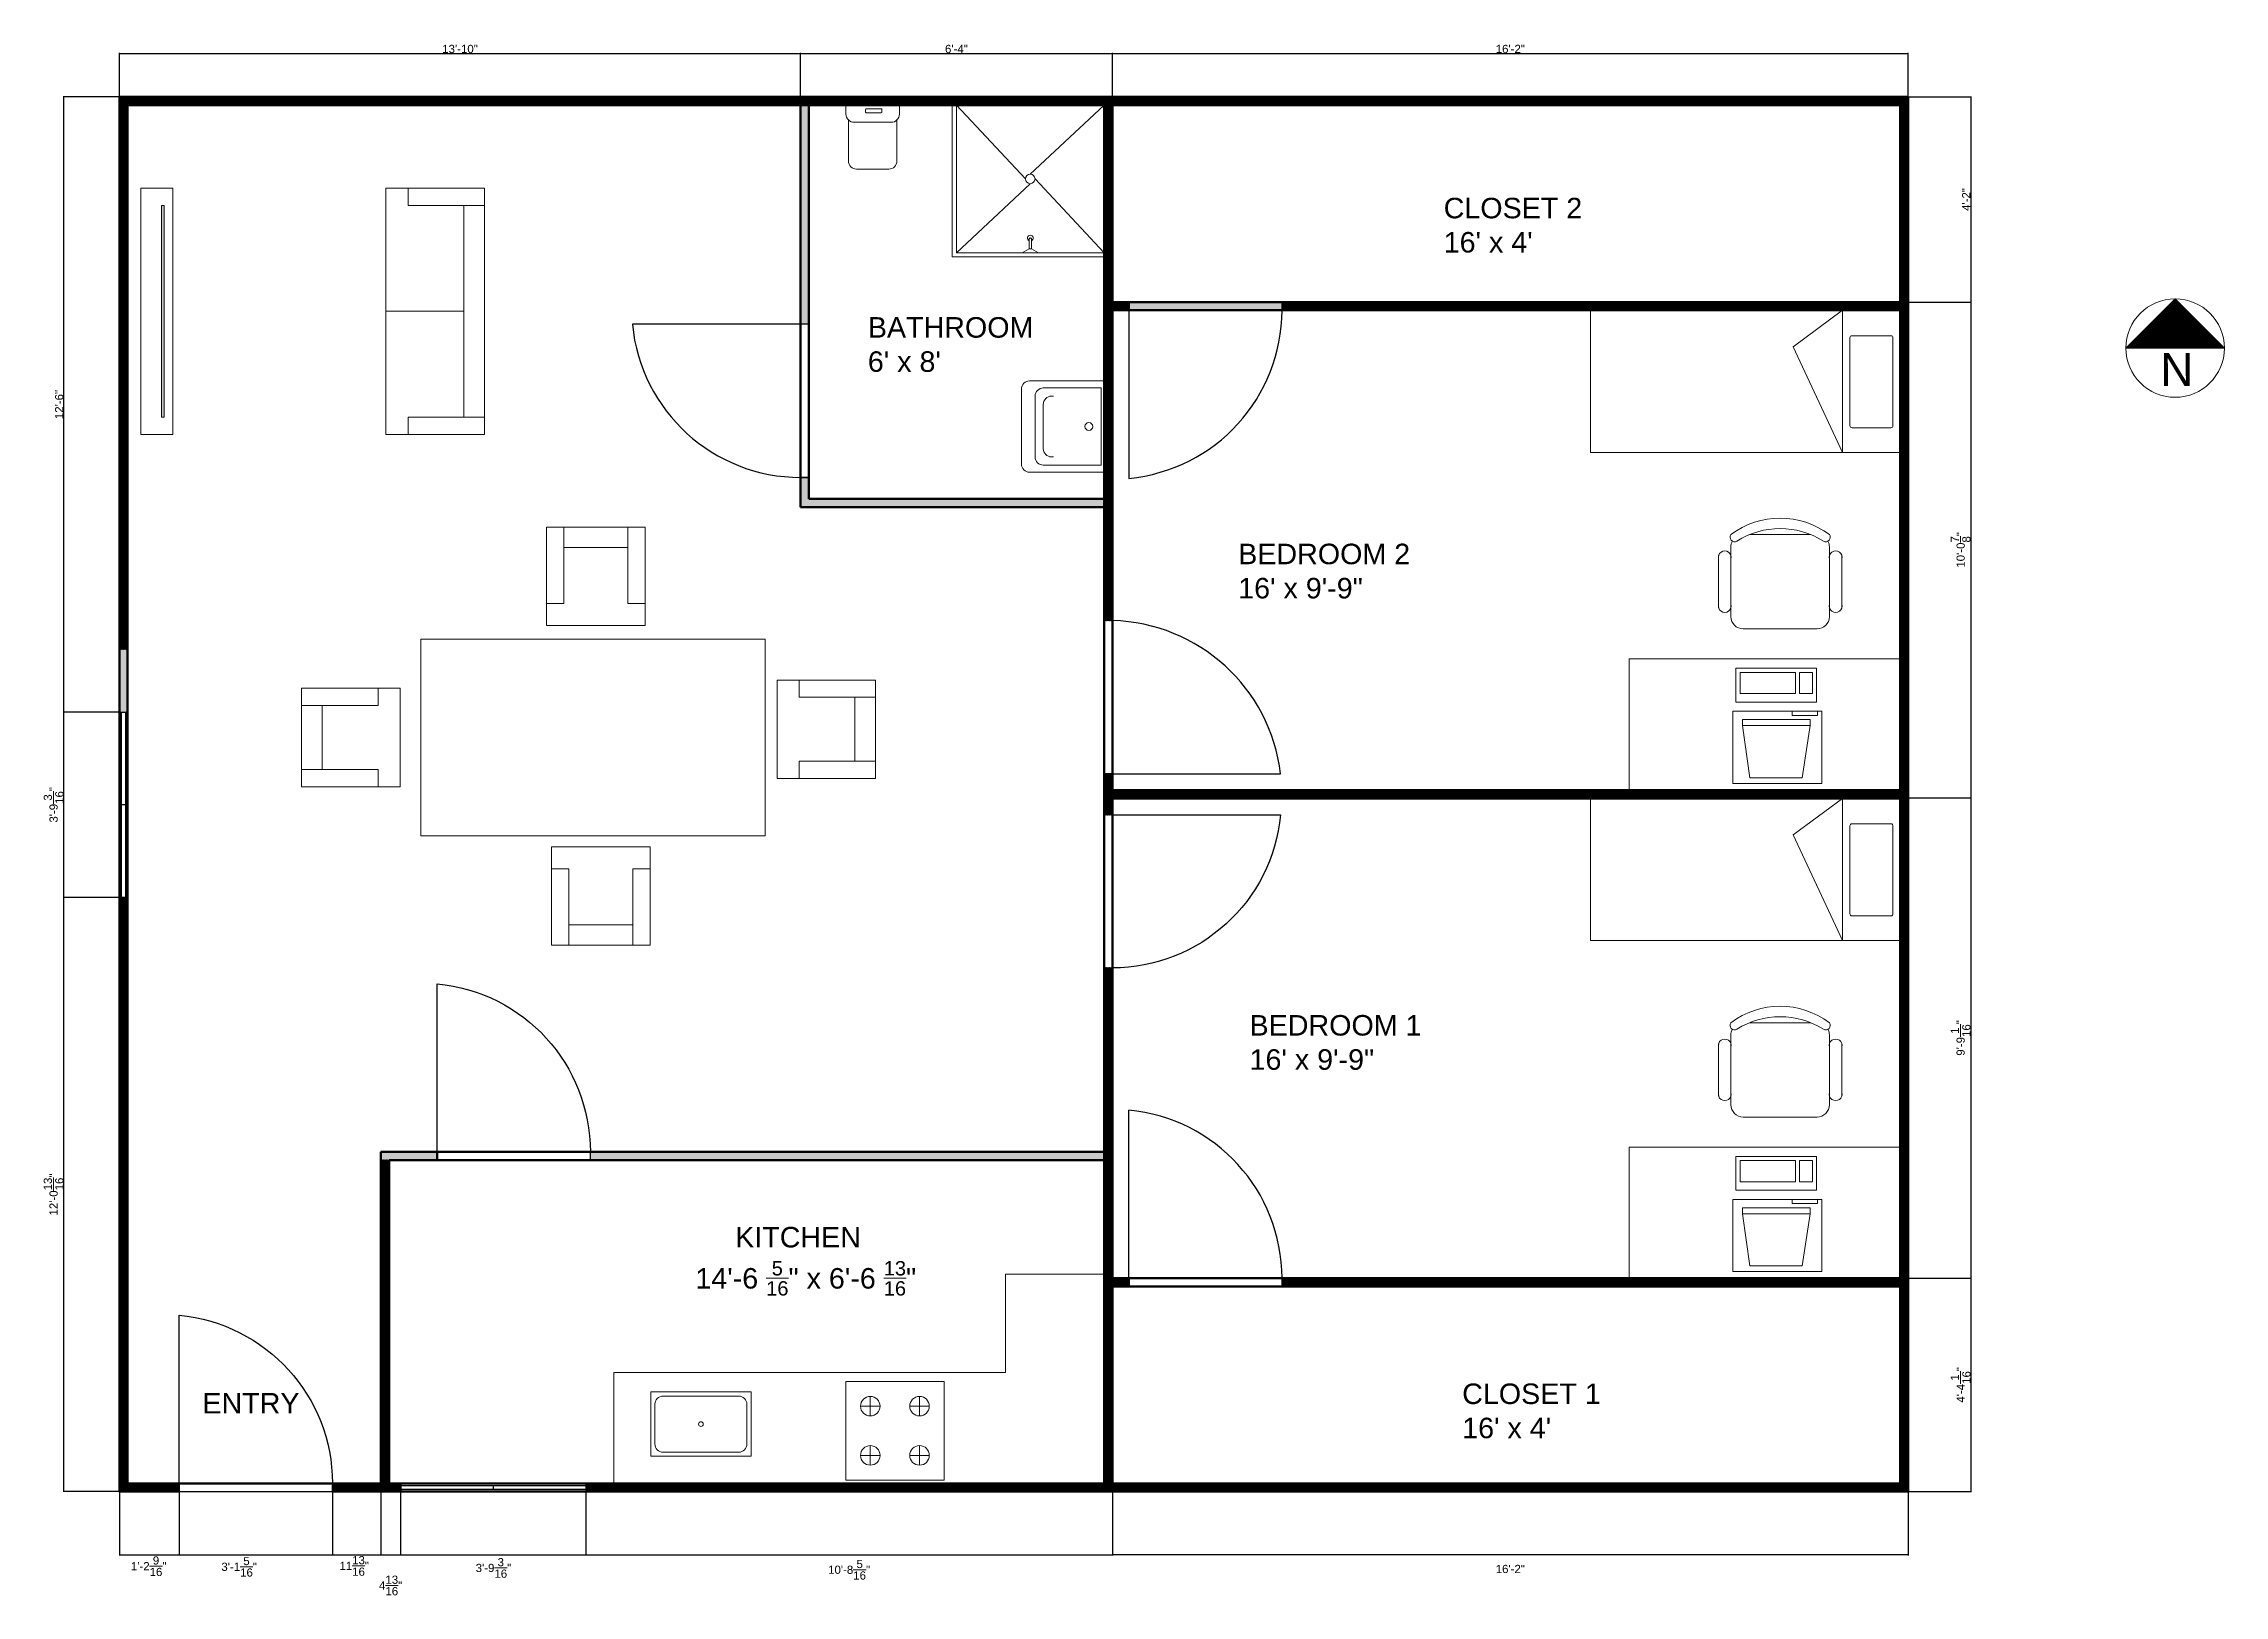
# Model space of a CAD drawing. Header units: inches. Extents: x 42 to 573, y -19 to 359.
import ezdxf

# ---------------------------------------------------------------- set-up
doc = ezdxf.new("R2010")
doc.units = ezdxf.units.IN
doc.header["$MEASUREMENT"] = 0
for name, color, linetype, lineweight in [('dimensions', 2, 'Continuous', 18), ('doors', 3, 'Continuous', 25), ('fixtures', 6, 'Continuous', 18), ('text', 1, 'Continuous', 18), ('walls', 7, 'Continuous', 50), ('windows', 4, 'Continuous', 25)]:
    doc.layers.add(name, color=color, linetype=linetype, lineweight=lineweight)
doc.styles.get("Standard").update_dxf_attribs({"font": 'arial.ttf'})
doc.dimstyles.get("Standard").update_dxf_attribs({"dimtxt": 2, "dimasz": 0.1875, "dimexe": 0.18, "dimexo": 0.0625, "dimgap": 0.09, "dimtad": 1, "dimdec": 4, "dimzin": 0, "dimdsep": 46, "dimlunit": 4, "dimtxsty": 'Standard', "dimblk": 'ARCHTICK', "dimcen": 0.09, "dimadec": 0, "dimazin": 0, "dimtfac": 1, "dimtdec": 4, "dimtofl": 0, "dimtmove": 0, "dimatfit": 3, "dimfxl": 1, "dimtolj": 1, "dimtzin": 0, "dimarcsym": 0})

# ---------------------------------------------------------------- blocks, each defined once
blk = doc.blocks.new('_ArchTick')
at = {"color": 0, "linetype": 'ByBlock', "const_width": 0.15}
blk.add_lwpolyline([(-0.5, -0.5), (0.5, 0.5)], dxfattribs=at)
blk = doc.blocks.new('*D2')
at = {"layer": 'Defpoints', "color": 0, "transparency": 16777216}
for p in [(74.7, 6.27), (112.03, 6.27), (112.03, -9.17)]:
    blk.add_point(p, dxfattribs=at)
at = {"layer": 'dimensions', "color": 0, "lineweight": -2, "transparency": 16777216}
for p, q in [((74.7, 6.21), (74.7, -9.35)), ((112.03, 6.21), (112.03, -9.35)), ((74.7, -9.17), (112.03, -9.17))]:
    blk.add_line(p, q, dxfattribs=at)
at = {"layer": 'dimensions', "color": 0, "lineweight": -2, "transparency": 16777216, "xscale": 0.1875, "yscale": 0.1875, "zscale": 0.1875, "rotation": 180}
blk.add_blockref('_ArchTick', (74.7, -9.17), dxfattribs=at)
at = {"layer": 'dimensions', "color": 0, "lineweight": -2, "transparency": 16777216, "xscale": 0.1875, "yscale": 0.1875, "zscale": 0.1875}
blk.add_blockref('_ArchTick', (112.03, -9.17), dxfattribs=at)
at = {"layer": 'dimensions', "color": 0, "transparency": 16777216, "insert": (89.3, -12.06), "char_height": 2, "attachment_point": 5}
blk.add_mtext('\\A1;3\'-1{\\H1x;\\S5/16;}"', dxfattribs=at)
blk = doc.blocks.new('*D3')
at = {"layer": 'Defpoints', "color": 0, "transparency": 16777216}
for p in [(112.03, 6.27), (123.83, 6.27), (123.83, -9.17)]:
    blk.add_point(p, dxfattribs=at)
at = {"layer": 'dimensions', "color": 0, "lineweight": -2, "transparency": 16777216}
for p, q in [((112.03, 6.21), (112.03, -9.35)), ((123.83, 6.21), (123.83, -9.35)), ((112.03, -9.17), (123.83, -9.17))]:
    blk.add_line(p, q, dxfattribs=at)
at = {"layer": 'dimensions', "color": 0, "lineweight": -2, "transparency": 16777216, "xscale": 0.1875, "yscale": 0.1875, "zscale": 0.1875, "rotation": 180}
blk.add_blockref('_ArchTick', (112.03, -9.17), dxfattribs=at)
at = {"layer": 'dimensions', "color": 0, "lineweight": -2, "transparency": 16777216, "xscale": 0.1875, "yscale": 0.1875, "zscale": 0.1875}
blk.add_blockref('_ArchTick', (123.83, -9.17), dxfattribs=at)
at = {"layer": 'dimensions', "color": 0, "transparency": 16777216, "insert": (117.34, -11.85), "char_height": 2, "attachment_point": 5}
blk.add_mtext('\\A1;11{\\H1x;\\S13/16;}"', dxfattribs=at)
blk = doc.blocks.new('*D4')
at = {"layer": 'Defpoints', "color": 0, "transparency": 16777216}
for p in [(60.13, 6.27), (74.7, 6.27), (74.7, -9.17)]:
    blk.add_point(p, dxfattribs=at)
at = {"layer": 'dimensions', "color": 0, "lineweight": -2, "transparency": 16777216}
for p, q in [((60.13, 6.21), (60.13, -9.35)), ((74.7, 6.21), (74.7, -9.35)), ((60.13, -9.17), (74.7, -9.17))]:
    blk.add_line(p, q, dxfattribs=at)
at = {"layer": 'dimensions', "color": 0, "lineweight": -2, "transparency": 16777216, "xscale": 0.1875, "yscale": 0.1875, "zscale": 0.1875, "rotation": 180}
blk.add_blockref('_ArchTick', (60.13, -9.17), dxfattribs=at)
at = {"layer": 'dimensions', "color": 0, "lineweight": -2, "transparency": 16777216, "xscale": 0.1875, "yscale": 0.1875, "zscale": 0.1875}
blk.add_blockref('_ArchTick', (74.7, -9.17), dxfattribs=at)
at = {"layer": 'dimensions', "color": 0, "transparency": 16777216, "insert": (67.25, -11.92), "char_height": 2, "attachment_point": 5}
blk.add_mtext('\\A1;1\'-2{\\H1x;\\S9/16;}"', dxfattribs=at)
blk = doc.blocks.new('*D5')
at = {"layer": 'Defpoints', "color": 0, "transparency": 16777216}
for p in [(302.13, 6.27), (496.13, 6.27), (302.13, -9.17)]:
    blk.add_point(p, dxfattribs=at)
at = {"layer": 'dimensions', "color": 0, "lineweight": -2, "transparency": 16777216}
for p, q in [((302.13, 6.21), (302.13, -9.35)), ((496.13, 6.21), (496.13, -9.35)), ((496.13, -9.17), (302.13, -9.17))]:
    blk.add_line(p, q, dxfattribs=at)
at = {"layer": 'dimensions', "color": 0, "lineweight": -2, "transparency": 16777216, "xscale": 0.1875, "yscale": 0.1875, "zscale": 0.1875, "rotation": 180}
blk.add_blockref('_ArchTick', (302.13, -9.17), dxfattribs=at)
at = {"layer": 'dimensions', "color": 0, "lineweight": -2, "transparency": 16777216, "xscale": 0.1875, "yscale": 0.1875, "zscale": 0.1875}
blk.add_blockref('_ArchTick', (496.13, -9.17), dxfattribs=at)
at = {"layer": 'dimensions', "color": 0, "transparency": 16777216, "insert": (399.13, -12.61), "char_height": 2, "attachment_point": 5}
blk.add_mtext('\\A1;16\'-2"', dxfattribs=at)
blk = doc.blocks.new('CHAIR7')
for p, q in [((20, 12), (3, 12)), ((5.12, 15.04), (17.88, 15.04)), ((0, 9), (0, -9)), ((23, -7.44), (23, 7.44)), ((3, -12), (20, -12)), ((5.12, -15), (17.88, -15))]:
    blk.add_line(p, q)
for centre, radius, start, end in [((3, 9), 3, 90, 180), ((5.56, 13.54), 1.56, 73.7398, 286.2602), ((17.44, 13.54), 1.56, 253.7398, 106.2602), ((20, 9), 3, 62.4156, 90), ((22.34, 11.12), 1.1, 53.3099, 212.0274), ((7, 0), 20, 323.1301, 36.8699), ((4.82, 0), 19.64, 327.5758, 32.4242), ((3, -9), 3, 180, 270), ((22.34, -11.12), 1.1, 147.9726, 306.6901), ((5.56, -13.5), 1.56, 73.7398, 286.2602), ((17.44, -13.5), 1.56, 253.7398, 106.2602), ((20, -9), 3, 270, 297.5844)]:
    blk.add_arc(centre, radius, start, end)
blk = doc.blocks.new('RECTANG')
for p, q in [((1, 1), (0, 1)), ((0, 1), (0, 0)), ((1, 0), (1, 1)), ((0, 0), (1, 0))]:
    blk.add_line(p, q)
blk = doc.blocks.new('IBMAT', base_point=(61, 306))
for p, q in [((75, 307), (75, 306)), ((81, 307), (75, 307)), ((81, 306), (81, 307))]:
    blk.add_line(p, q)
at = {"xscale": 21, "yscale": 17, "zscale": 21}
blk.add_blockref('RECTANG', (61, 306), dxfattribs=at)
blk = doc.blocks.new('KEYBOARD', base_point=(60, 294))
for p, xscale, yscale, zscale in [((60, 294), 19, 8, 19), ((61, 295), 13, 5, 13), ((75, 295), 3, 5, 3)]:
    blk.add_blockref('RECTANG', p, dxfattribs=dict(xscale=xscale, yscale=yscale, zscale=zscale))
blk = doc.blocks.new('COMPUTER')
for p, q in [((-6.64, 16.23), (-8.5, 3.5)), ((6.08, 16.23), (-6.64, 16.23)), ((8, 3.5), (6.08, 16.23)), ((-8.5, 3.5), (-8.5, 2.04)), ((8, 3.5), (-8.5, 3.5)), ((-8.5, 2.04), (8, 2.04)), ((8, 2.04), (8, 3.5))]:
    blk.add_line(p, q)
at = {"xscale": 1.033846153846154, "yscale": 1.033846153846154, "zscale": 1.033846153846154}
for name, p in [('IBMAT', (-10.86, 0)), ('KEYBOARD', (-10.05, -10.5))]:
    blk.add_blockref(name, p, dxfattribs=at)
blk = doc.blocks.new('*D12')
at = {"layer": 'Defpoints', "color": 0, "transparency": 16777216}
for p in [(123.83, 6.27), (128.61, 6.32), (128.61, -9.17)]:
    blk.add_point(p, dxfattribs=at)
at = {"layer": 'dimensions', "color": 0, "lineweight": -2, "transparency": 16777216}
for p, q in [((123.83, 6.21), (123.83, -9.35)), ((128.61, 6.26), (128.61, -9.35)), ((123.83, -9.17), (128.61, -9.17))]:
    blk.add_line(p, q, dxfattribs=at)
at = {"layer": 'dimensions', "color": 0, "lineweight": -2, "transparency": 16777216, "xscale": 0.1875, "yscale": 0.1875, "zscale": 0.1875, "rotation": 180}
blk.add_blockref('_ArchTick', (123.83, -9.17), dxfattribs=at)
at = {"layer": 'dimensions', "color": 0, "lineweight": -2, "transparency": 16777216, "xscale": 0.1875, "yscale": 0.1875, "zscale": 0.1875}
blk.add_blockref('_ArchTick', (128.61, -9.17), dxfattribs=at)
at = {"layer": 'dimensions', "color": 0, "transparency": 16777216, "insert": (126.22, -16.61), "char_height": 2, "attachment_point": 5}
blk.add_mtext('\\A1;4{\\H1x;\\S13/16;}"', dxfattribs=at)
blk = doc.blocks.new('*D13')
at = {"layer": 'Defpoints', "color": 0, "transparency": 16777216}
for p in [(128.61, 6.32), (173.79, 6.27), (173.79, -9.17)]:
    blk.add_point(p, dxfattribs=at)
at = {"layer": 'dimensions', "color": 0, "lineweight": -2, "transparency": 16777216}
for p, q in [((128.61, 6.26), (128.61, -9.35)), ((173.79, 6.21), (173.79, -9.35)), ((128.61, -9.17), (173.79, -9.17))]:
    blk.add_line(p, q, dxfattribs=at)
at = {"layer": 'dimensions', "color": 0, "lineweight": -2, "transparency": 16777216, "xscale": 0.1875, "yscale": 0.1875, "zscale": 0.1875, "rotation": 180}
blk.add_blockref('_ArchTick', (128.61, -9.17), dxfattribs=at)
at = {"layer": 'dimensions', "color": 0, "lineweight": -2, "transparency": 16777216, "xscale": 0.1875, "yscale": 0.1875, "zscale": 0.1875}
blk.add_blockref('_ArchTick', (173.79, -9.17), dxfattribs=at)
at = {"layer": 'dimensions', "color": 0, "transparency": 16777216, "insert": (151.28, -12.34), "char_height": 2, "attachment_point": 5}
blk.add_mtext('\\A1;3\'-9{\\H1x;\\S3/16;}"', dxfattribs=at)
blk = doc.blocks.new('*D14')
at = {"layer": 'Defpoints', "color": 0, "transparency": 16777216}
for p in [(173.79, 6.27), (302.13, 6.32), (302.13, -9.17)]:
    blk.add_point(p, dxfattribs=at)
at = {"layer": 'dimensions', "color": 0, "lineweight": -2, "transparency": 16777216}
for p, q in [((173.79, 6.21), (173.79, -9.35)), ((302.13, 6.26), (302.13, -9.35)), ((173.79, -9.17), (302.13, -9.17))]:
    blk.add_line(p, q, dxfattribs=at)
at = {"layer": 'dimensions', "color": 0, "lineweight": -2, "transparency": 16777216, "xscale": 0.1875, "yscale": 0.1875, "zscale": 0.1875, "rotation": 180}
blk.add_blockref('_ArchTick', (173.79, -9.17), dxfattribs=at)
at = {"layer": 'dimensions', "color": 0, "lineweight": -2, "transparency": 16777216, "xscale": 0.1875, "yscale": 0.1875, "zscale": 0.1875}
blk.add_blockref('_ArchTick', (302.13, -9.17), dxfattribs=at)
at = {"layer": 'dimensions', "color": 0, "transparency": 16777216, "insert": (237.97, -12.78), "char_height": 2, "attachment_point": 5}
blk.add_mtext('\\A1;10\'-8{\\H1x;\\S5/16;}"', dxfattribs=at)
blk = doc.blocks.new('*D15')
at = {"layer": 'Defpoints', "color": 0, "transparency": 16777216}
for p in [(46.56, 151.11), (60.13, 151.11), (60.13, 6.27)]:
    blk.add_point(p, dxfattribs=at)
at = {"layer": 'dimensions', "color": 0, "lineweight": -2, "transparency": 16777216}
for p, q in [((60.07, 151.11), (46.38, 151.11)), ((46.56, 6.27), (46.56, 151.11)), ((60.07, 6.27), (46.38, 6.27))]:
    blk.add_line(p, q, dxfattribs=at)
at = {"layer": 'dimensions', "color": 0, "lineweight": -2, "transparency": 16777216, "xscale": 0.1875, "yscale": 0.1875, "zscale": 0.1875}
for p, rotation in [((46.56, 151.11), 90), ((46.56, 6.27), 270)]:
    blk.add_blockref('_ArchTick', p, dxfattribs=dict(at, rotation=rotation))
at = {"layer": 'dimensions', "color": 0, "transparency": 16777216, "insert": (44.07, 78.69), "char_height": 2, "attachment_point": 5, "rotation": 90}
blk.add_mtext('\\A1;12\'-0{\\H1x;\\S13/16;}"', dxfattribs=at)
blk = doc.blocks.new('*D16')
at = {"layer": 'Defpoints', "color": 0, "transparency": 16777216}
for p in [(46.56, 196.29), (60.13, 196.29), (60.13, 151.11)]:
    blk.add_point(p, dxfattribs=at)
at = {"layer": 'dimensions', "color": 0, "lineweight": -2, "transparency": 16777216}
for p, q in [((60.07, 196.29), (46.38, 196.29)), ((46.56, 151.11), (46.56, 196.29)), ((60.07, 151.11), (46.38, 151.11))]:
    blk.add_line(p, q, dxfattribs=at)
at = {"layer": 'dimensions', "color": 0, "lineweight": -2, "transparency": 16777216, "xscale": 0.1875, "yscale": 0.1875, "zscale": 0.1875}
for p, rotation in [((46.56, 196.29), 90), ((46.56, 151.11), 270)]:
    blk.add_blockref('_ArchTick', p, dxfattribs=dict(at, rotation=rotation))
at = {"layer": 'dimensions', "color": 0, "transparency": 16777216, "insert": (44.07, 173.7), "char_height": 2, "attachment_point": 5, "rotation": 90}
blk.add_mtext('\\A1;3\'-9{\\H1x;\\S3/16;}"', dxfattribs=at)
blk = doc.blocks.new('*D17')
at = {"layer": 'Defpoints', "color": 0, "transparency": 16777216}
for p in [(46.56, 346.27), (60.13, 346.27), (60.13, 196.29)]:
    blk.add_point(p, dxfattribs=at)
at = {"layer": 'dimensions', "color": 0, "lineweight": -2, "transparency": 16777216}
for p, q in [((60.07, 346.27), (46.38, 346.27)), ((46.56, 196.29), (46.56, 346.27)), ((60.07, 196.29), (46.38, 196.29))]:
    blk.add_line(p, q, dxfattribs=at)
at = {"layer": 'dimensions', "color": 0, "lineweight": -2, "transparency": 16777216, "xscale": 0.1875, "yscale": 0.1875, "zscale": 0.1875}
for p, rotation in [((46.56, 346.27), 90), ((46.56, 196.29), 270)]:
    blk.add_blockref('_ArchTick', p, dxfattribs=dict(at, rotation=rotation))
at = {"layer": 'dimensions', "color": 0, "transparency": 16777216, "insert": (45.45, 271.28), "char_height": 2, "attachment_point": 5, "rotation": 90}
blk.add_mtext('\\A1;12\'-6"', dxfattribs=at)
blk = doc.blocks.new('*D18')
at = {"layer": 'Defpoints', "color": 0, "transparency": 16777216}
for p in [(226.13, 356.85), (60.13, 346.27), (226.13, 346.27)]:
    blk.add_point(p, dxfattribs=at)
at = {"layer": 'dimensions', "color": 0, "lineweight": -2, "transparency": 16777216}
for p, q in [((60.13, 346.33), (60.13, 357.03)), ((60.13, 356.85), (226.13, 356.85)), ((226.13, 346.33), (226.13, 357.03))]:
    blk.add_line(p, q, dxfattribs=at)
at = {"layer": 'dimensions', "color": 0, "lineweight": -2, "transparency": 16777216, "xscale": 0.1875, "yscale": 0.1875, "zscale": 0.1875, "rotation": 180}
blk.add_blockref('_ArchTick', (60.13, 356.85), dxfattribs=at)
at = {"layer": 'dimensions', "color": 0, "lineweight": -2, "transparency": 16777216, "xscale": 0.1875, "yscale": 0.1875, "zscale": 0.1875}
blk.add_blockref('_ArchTick', (226.13, 356.85), dxfattribs=at)
at = {"layer": 'dimensions', "color": 0, "transparency": 16777216, "insert": (143.13, 357.96), "char_height": 2, "attachment_point": 5}
blk.add_mtext('\\A1;13\'-10"', dxfattribs=at)
blk = doc.blocks.new('*D19')
at = {"layer": 'Defpoints', "color": 0, "transparency": 16777216}
for p in [(302.13, 356.85), (226.13, 346.27), (302.13, 346.52)]:
    blk.add_point(p, dxfattribs=at)
at = {"layer": 'dimensions', "color": 0, "lineweight": -2, "transparency": 16777216}
for p, q in [((226.13, 346.33), (226.13, 357.03)), ((226.13, 356.85), (302.13, 356.85)), ((302.13, 346.58), (302.13, 357.03))]:
    blk.add_line(p, q, dxfattribs=at)
at = {"layer": 'dimensions', "color": 0, "lineweight": -2, "transparency": 16777216, "xscale": 0.1875, "yscale": 0.1875, "zscale": 0.1875, "rotation": 180}
blk.add_blockref('_ArchTick', (226.13, 356.85), dxfattribs=at)
at = {"layer": 'dimensions', "color": 0, "lineweight": -2, "transparency": 16777216, "xscale": 0.1875, "yscale": 0.1875, "zscale": 0.1875}
blk.add_blockref('_ArchTick', (302.13, 356.85), dxfattribs=at)
at = {"layer": 'dimensions', "color": 0, "transparency": 16777216, "insert": (264.13, 357.96), "char_height": 2, "attachment_point": 5}
blk.add_mtext('\\A1;6\'-4"', dxfattribs=at)
blk = doc.blocks.new('*D20')
at = {"layer": 'Defpoints', "color": 0, "transparency": 16777216}
for p in [(496.13, 356.85), (302.13, 346.52), (496.13, 346.6)]:
    blk.add_point(p, dxfattribs=at)
at = {"layer": 'dimensions', "color": 0, "lineweight": -2, "transparency": 16777216}
for p, q in [((302.13, 346.58), (302.13, 357.03)), ((302.13, 356.85), (496.13, 356.85)), ((496.13, 346.66), (496.13, 357.03))]:
    blk.add_line(p, q, dxfattribs=at)
at = {"layer": 'dimensions', "color": 0, "lineweight": -2, "transparency": 16777216, "xscale": 0.1875, "yscale": 0.1875, "zscale": 0.1875, "rotation": 180}
blk.add_blockref('_ArchTick', (302.13, 356.85), dxfattribs=at)
at = {"layer": 'dimensions', "color": 0, "lineweight": -2, "transparency": 16777216, "xscale": 0.1875, "yscale": 0.1875, "zscale": 0.1875}
blk.add_blockref('_ArchTick', (496.13, 356.85), dxfattribs=at)
at = {"layer": 'dimensions', "color": 0, "transparency": 16777216, "insert": (399.13, 357.96), "char_height": 2, "attachment_point": 5}
blk.add_mtext('\\A1;16\'-2"', dxfattribs=at)
blk = doc.blocks.new('*D21')
at = {"layer": 'Defpoints', "color": 0, "transparency": 16777216}
for p in [(496.13, 346.27), (496.13, 296.27), (511.34, 296.27)]:
    blk.add_point(p, dxfattribs=at)
at = {"layer": 'dimensions', "color": 0, "lineweight": -2, "transparency": 16777216}
for p, q in [((496.19, 346.27), (511.52, 346.27)), ((511.34, 346.27), (511.34, 296.27)), ((496.19, 296.27), (511.52, 296.27))]:
    blk.add_line(p, q, dxfattribs=at)
at = {"layer": 'dimensions', "color": 0, "lineweight": -2, "transparency": 16777216, "xscale": 0.1875, "yscale": 0.1875, "zscale": 0.1875}
for p, rotation in [((511.34, 346.27), 90), ((511.34, 296.27), 270)]:
    blk.add_blockref('_ArchTick', p, dxfattribs=dict(at, rotation=rotation))
at = {"layer": 'dimensions', "color": 0, "transparency": 16777216, "insert": (510.25, 321.27), "char_height": 2, "attachment_point": 5, "rotation": 90}
blk.add_mtext('\\A1;4\'-2"', dxfattribs=at)
blk = doc.blocks.new('*D22')
at = {"layer": 'Defpoints', "color": 0, "transparency": 16777216}
for p in [(496.13, 296.27), (496.13, 175.4), (511.34, 175.4)]:
    blk.add_point(p, dxfattribs=at)
at = {"layer": 'dimensions', "color": 0, "lineweight": -2, "transparency": 16777216}
for p, q in [((496.19, 296.27), (511.52, 296.27)), ((511.34, 296.27), (511.34, 175.4)), ((496.19, 175.4), (511.52, 175.4))]:
    blk.add_line(p, q, dxfattribs=at)
at = {"layer": 'dimensions', "color": 0, "lineweight": -2, "transparency": 16777216, "xscale": 0.1875, "yscale": 0.1875, "zscale": 0.1875}
for p, rotation in [((511.34, 296.27), 90), ((511.34, 175.4), 270)]:
    blk.add_blockref('_ArchTick', p, dxfattribs=dict(at, rotation=rotation))
at = {"layer": 'dimensions', "color": 0, "transparency": 16777216, "insert": (508.89, 235.84), "char_height": 2, "attachment_point": 5, "rotation": 90}
blk.add_mtext('\\A1;10\'-0{\\H1x;\\S7/8;}"', dxfattribs=at)
blk = doc.blocks.new('*D23')
at = {"layer": 'Defpoints', "color": 0, "transparency": 16777216}
for p in [(496.13, 175.4), (496.13, 58.32), (511.34, 58.32)]:
    blk.add_point(p, dxfattribs=at)
at = {"layer": 'dimensions', "color": 0, "lineweight": -2, "transparency": 16777216}
for p, q in [((496.19, 175.4), (511.52, 175.4)), ((511.34, 175.4), (511.34, 58.32)), ((496.19, 58.32), (511.52, 58.32))]:
    blk.add_line(p, q, dxfattribs=at)
at = {"layer": 'dimensions', "color": 0, "lineweight": -2, "transparency": 16777216, "xscale": 0.1875, "yscale": 0.1875, "zscale": 0.1875}
for p, rotation in [((511.34, 175.4), 90), ((511.34, 58.32), 270)]:
    blk.add_blockref('_ArchTick', p, dxfattribs=dict(at, rotation=rotation))
at = {"layer": 'dimensions', "color": 0, "transparency": 16777216, "insert": (508.88, 116.86), "char_height": 2, "attachment_point": 5, "rotation": 90}
blk.add_mtext('\\A1;9\'-9{\\H1x;\\S1/16;}"', dxfattribs=at)
blk = doc.blocks.new('*D24')
at = {"layer": 'Defpoints', "color": 0, "transparency": 16777216}
for p in [(496.13, 58.32), (496.13, 6.27), (511.34, 6.27)]:
    blk.add_point(p, dxfattribs=at)
at = {"layer": 'dimensions', "color": 0, "lineweight": -2, "transparency": 16777216}
for p, q in [((496.19, 58.32), (511.52, 58.32)), ((511.34, 58.32), (511.34, 6.27)), ((496.19, 6.27), (511.52, 6.27))]:
    blk.add_line(p, q, dxfattribs=at)
at = {"layer": 'dimensions', "color": 0, "lineweight": -2, "transparency": 16777216, "xscale": 0.1875, "yscale": 0.1875, "zscale": 0.1875}
for p, rotation in [((511.34, 58.32), 90), ((511.34, 6.27), 270)]:
    blk.add_blockref('_ArchTick', p, dxfattribs=dict(at, rotation=rotation))
at = {"layer": 'dimensions', "color": 0, "transparency": 16777216, "insert": (508.89, 32.29), "char_height": 2, "attachment_point": 5, "rotation": 90}
blk.add_mtext('\\A1;4\'-4{\\H1x;\\S1/16;}"', dxfattribs=at)

msp = doc.modelspace()

# ---------------------------------------------------------------- hatches: boundary and pattern name
at = {"layer": 'fixtures'}
h = msp.add_hatch(color=256, dxfattribs=at)
h.dxf.hatch_style = 1
h.paths.add_polyline_path([(71.06024, 319.8204), (70.41721, 319.8204), (70.41721, 268.20348), (71.06024, 268.20348)])
h = msp.add_hatch(dxfattribs=at)
h.set_pattern_fill('ANSI31', color=256)
h.paths.add_polyline_path([(561.1727, 297.04428), (549.1727, 285.04428), (573.1727, 285.04428)])
at = {"layer": 'walls'}
h = msp.add_hatch(dxfattribs=at)
h.set_pattern_fill('ANSI31', color=256)
h.paths.add_polyline_path([(62.12813, 166.49319), (60.12813, 166.49319), (60.12813, 6.27099), (74.69541, 6.27099), (74.69541, 8.27099), (62.12813, 8.27099)], flags=0)
h.paths.add_polyline_path([(128.60876, 8.27099), (125.82734, 8.27099), (112.03262, 8.27099), (112.03262, 6.27099), (128.60876, 6.27099)], flags=17)
h.paths.add_polyline_path([(496.12813, 346.27099), (60.12813, 346.27099), (60.12813, 211.6772), (62.12813, 211.6772), (62.12813, 344.27099), (494.12813, 344.27099), (494.12813, 176.27099), (494.12813, 8.27099), (302.12813, 8.27099), (175.29652, 8.27099), (175.29652, 6.27099), (496.12813, 6.27099)])
h = msp.add_hatch(color=256, dxfattribs=at)
h.dxf.hatch_style = 1
h.paths.add_polyline_path([(112.03262, 8.27099), (112.03262, 6.27099), (128.60876, 6.27099), (128.60876, 8.27099)], flags=17)
h.paths.add_polyline_path([(62.12813, 151.10661), (60.12813, 151.10661), (60.12813, 6.27099), (74.69541, 6.27099), (74.69541, 8.27099), (62.12813, 8.27099)])
h.paths.add_polyline_path([(60.12813, 196.29062), (62.12813, 196.29062), (62.12813, 344.27099), (494.12813, 344.27099), (494.12813, 8.27099), (175.29652, 8.27099), (175.29652, 6.27099), (496.12813, 6.27099), (496.12813, 346.27099), (60.12813, 346.27099)])
h = msp.add_hatch(color=256, dxfattribs=at)
h.dxf.hatch_style = 1
h.paths.add_polyline_path([(228.12813, 344.27099), (226.12813, 344.27099), (226.12813, 290.8428), (228.12813, 290.8428)])
h.paths.add_polyline_path([(228.12813, 253.50558), (226.12813, 253.50558), (226.12813, 246.27099), (300.12813, 246.27099), (300.12813, 248.27099), (228.12813, 248.27099)])
h = msp.add_hatch(dxfattribs=at)
h.set_pattern_fill('ANSI31', color=256)
h.paths.add_polyline_path([(494.12813, 176.27099), (494.12813, 177.27099), (302.12813, 177.27099), (302.12813, 175.27099), (494.12813, 175.27099)])
h.paths.add_polyline_path([(302.12813, 133.93378), (300.12813, 133.93378), (300.12813, 8.27099), (302.12813, 8.27099)])
h.paths.add_polyline_path([(300.12813, 218.60821), (302.12813, 218.60821), (302.12813, 344.27099), (300.12813, 344.27099)])
h.paths.add_polyline_path([(302.12813, 181.27099), (300.12813, 181.27099), (300.12813, 171.27099), (302.12813, 171.27099)])
h = msp.add_hatch(color=256, dxfattribs=at)
h.dxf.hatch_style = 1
h.paths.add_polyline_path([(494.12813, 58.27099), (343.4849, 58.27099), (343.4849, 56.27099), (494.12813, 56.27099)])
h.paths.add_polyline_path([(306.14769, 58.27099), (302.12813, 58.27099), (302.12813, 56.27099), (306.14769, 56.27099)])
h.paths.add_polyline_path([(343.39105, 177.27099), (302.12813, 177.27099), (302.12813, 175.27099), (343.3886, 175.27099, 0.01182261)])
h.paths.add_polyline_path([(494.12813, 176.27099), (494.12813, 177.27099), (343.39105, 177.27099, -0.01182261), (343.3886, 175.27099), (494.12813, 175.27099)])
h.paths.add_polyline_path([(494.12813, 296.27099), (343.4849, 296.27099), (343.4849, 294.27099), (494.12813, 294.27099)])
h.paths.add_polyline_path([(306.12813, 296.27099), (302.12813, 296.27099), (302.12813, 294.27099), (306.12813, 294.27099)])
h.paths.add_polyline_path([(300.12813, 218.60821), (302.12813, 218.60821), (302.12813, 344.27099), (300.12813, 344.27099)])
h.paths.add_polyline_path([(300.12813, 171.27099), (302.12813, 171.27099), (302.12813, 181.27099), (300.12813, 181.27099)])
h.paths.add_polyline_path([(302.12813, 133.93378), (300.12813, 133.93378), (300.12813, 8.27099), (302.12813, 8.27099)])
h = msp.add_hatch(color=256, dxfattribs=at)
h.dxf.hatch_style = 1
h.paths.add_polyline_path([(306.14769, 296.27099), (306.14769, 294.27099), (343.4849, 294.27099), (343.4849, 296.27099)])
h.paths.add_polyline_path([(380.87642, 305.5071), (417.56128, 305.5071), (417.56128, 324.16445), (380.87642, 324.16445)], flags=9)
h.paths.add_polyline_path([(330.79576, 221.18095), (375.46152, 221.18095), (375.46152, 239.8383), (330.79576, 239.8383)], flags=9)
h.paths.add_polyline_path([(385.38628, 16.44125), (422.07114, 16.44125), (422.07114, 35.09859), (385.38628, 35.09859)], flags=9)
h.paths.add_polyline_path([(333.56169, 106.27171), (378.22744, 106.27171), (378.22744, 124.92906), (333.56169, 124.92906)], flags=9)
h.paths.add_polyline_path([(78.53909, 22.58037), (104.71236, 22.58037), (104.71236, 32.88392), (78.53909, 32.88392)], flags=9)
h = msp.add_hatch(dxfattribs=at)
h.set_pattern_fill('ANSI31', color=256)
h.paths.add_polyline_path([(306.12813, 296.27099), (302.12813, 296.27099), (302.12813, 294.27099), (306.12813, 294.27099)])
h = msp.add_hatch(dxfattribs=at)
h.set_pattern_fill('ANSI31', color=256)
h.paths.add_polyline_path([(494.12813, 294.27099), (494.12813, 296.27099), (343.4849, 296.27099), (343.4849, 294.27099)])
h = msp.add_hatch(dxfattribs=at)
h.set_pattern_fill('ANSI31', color=256)
h.paths.add_polyline_path([(62.12813, 151.10661), (60.12813, 151.10661), (60.12813, 6.27099), (74.69541, 6.27099), (74.69541, 8.27099), (62.12813, 8.27099)])
h = msp.add_hatch(color=256, dxfattribs=at)
h.dxf.hatch_style = 1
h.paths.add_polyline_path([(125.82734, 87.0822), (137.56161, 87.0822), (137.56161, 89.0822), (123.82734, 89.0822), (123.82734, 8.27099), (125.82734, 8.27099)])
h = msp.add_hatch(dxfattribs=at)
h.set_pattern_fill('ANSI31', color=256)
h.set_pattern_definition([(45, (-12, 0), (-0.08838835, 0.08838835), [])])
h.paths.add_polyline_path([(125.82734, 87.0822), (123.82734, 87.0822), (123.82734, 8.27099), (125.82734, 8.27099)])
h = msp.add_hatch(dxfattribs=at)
h.set_pattern_fill('ANSI31', color=256)
h.paths.add_polyline_path([(137.82734, 87.0822), (135.82734, 87.0822), (135.82734, 8.27099), (137.82734, 8.27099)], flags=0)
h = msp.add_hatch(color=256, dxfattribs=at)
h.dxf.hatch_style = 1
h.paths.add_polyline_path([(300.12813, 89.0822), (174.89883, 89.0822), (174.89883, 87.0822), (300.12813, 87.0822)])
h = msp.add_hatch(dxfattribs=at)
h.set_pattern_fill('ANSI31', color=256)
h.paths.add_polyline_path([(306.14769, 56.27099), (306.14769, 58.27099), (302.12813, 58.27099), (302.12813, 56.27099)])
h.paths.add_polyline_path([(343.4849, 56.27099), (494.12813, 56.27099), (494.12813, 58.27099), (343.4849, 58.27099)])
h = msp.add_hatch(color=256, dxfattribs=at)
h.dxf.hatch_style = 1
h.paths.add_polyline_path([(175.29652, 6.27099), (175.29652, 8.27099), (173.79277, 8.27099), (173.79277, 6.27099)])

# ---------------------------------------------------------------- linework, layer by layer
at = {"layer": 'doors'}
for p, q in [((228.12813, 253.50558), (226.12813, 253.50558)), ((302.12813, 181.27099), (300.12813, 181.27099)), ((302.12813, 181.27099), (343.11126, 181.27099)), ((300.12813, 175.27099), (300.12813, 175.27099)), ((302.12813, 171.27099), (300.12813, 171.27099)), ((302.12813, 171.27099), (300.12813, 171.27099)), ((300.12813, 171.27099), (300.12813, 133.93378)), ((302.12813, 133.93378), (302.12813, 171.27099)), ((300.12813, 133.93378), (302.12813, 133.93378)), ((306.14769, 58.27099), (306.14769, 99.25412)), ((74.69541, 6.27099), (112.03262, 6.27099))]:
    msp.add_line(p, q, dxfattribs=at)
for points in [[(343.4849, 296.27099), (306.14769, 296.27099), (306.14769, 294.27099), (343.4849, 294.27099)], [(228.12813, 253.50558), (228.12813, 290.8428), (226.12813, 290.8428), (226.12813, 253.50558)], [(302.12813, 181.27099), (302.12813, 218.60821), (300.12813, 218.60821), (300.12813, 181.27099)], [(174.89883, 89.0822), (137.56161, 89.0822), (137.56161, 87.0822), (174.89883, 87.0822)], [(343.4849, 58.27099), (306.14769, 58.27099), (306.14769, 56.27099), (343.4849, 56.27099)]]:
    msp.add_lwpolyline(points, close=True, dxfattribs=at)
for points in [[(306.14769, 294.27099), (306.14769, 253.28787, 0.386230988), (343.4849, 294.27099)], [(226.12813, 290.8428), (185.14501, 290.8428, 0.386230988), (226.12813, 253.50558)], [(302.12813, 171.27099), (343.11126, 171.27099, -0.387219344), (302.12813, 133.93378)], [(137.56161, 89.0822), (137.56161, 130.06532, -0.387219344), (174.89883, 89.0822)], [(74.69541, 8.27099), (74.69541, 49.25412, -0.387219344), (112.03262, 8.27099)]]:
    msp.add_lwpolyline(points, format="xyb", dxfattribs=at)
msp.add_lwpolyline([(112.03262, 6.27099), (112.03262, 8.27099), (74.69541, 8.27099), (74.69541, 6.27099)], dxfattribs=at)
for centre, radius, start, end in [((301.10389, 176.32282), 42.29779, 6.7180832, 88.6124484), ((302.32377, 58.27099), 41.16113, 0, 84.6694685)]:
    msp.add_arc(centre, radius, start, end, dxfattribs=at)
at = {"layer": 'fixtures'}
for p, q in [((237.21206, 344.27099), (237.21206, 342.08302)), ((237.79785, 340.6688), (237.79785, 330.6688)), ((241.97409, 342.58065), (241.97409, 343.23347)), ((242.12409, 343.38347), (243.71719, 343.38347)), ((245.82409, 342.43065), (242.12409, 342.43065)), ((243.71719, 343.38347), (245.82409, 343.38347)), ((245.97409, 343.23347), (245.97409, 342.58065)), ((249.63652, 340.6688), (249.63652, 330.6688)), ((250.22231, 342.08302), (250.22231, 344.27099)), ((264.12813, 344.27099), (280.97619, 326.27099)), ((300.12813, 344.27099), (264.12813, 344.27099)), ((300.12813, 344.27099), (282.12813, 327.42293)), ((300.12813, 308.27099), (300.12813, 344.27099)), ((239.21206, 340.08302), (248.22231, 340.08302)), ((247.63652, 328.6688), (239.79785, 328.6688)), ((264.12813, 308.27099), (282.12813, 325.11905)), ((300.12813, 308.27099), (283.28007, 326.27099)), ((280.12813, 308.27099), (281.86018, 309.27099)), ((281.86018, 309.27099), (281.86018, 311.53986)), ((281.86018, 309.27099), (282.39608, 309.27099)), ((282.39608, 309.27099), (282.39608, 311.53986)), ((284.12813, 308.27099), (282.39608, 309.27099)), ((284.12813, 308.27099), (280.12813, 308.27099)), ((282.12813, 308.27099), (284.12813, 308.27099)), ((125.08671, 294.01194), (144.08671, 294.01194)), ((468.04972, 285.34552), (480.05951, 294.27099)), ((549.1727, 285.04428), (561.1727, 297.04428)), ((561.1727, 297.04428), (573.1727, 285.04428)), ((480.05951, 259.59896), (468.04972, 285.34552)), ((573.1727, 285.04428), (549.1727, 285.04428)), ((283.30915, 273.32385), (283.30915, 258.51579)), ((299.41482, 275.32385), (285.30915, 275.32385)), ((285.30915, 260.51579), (285.30915, 271.32385)), ((287.30915, 273.32385), (287.75637, 273.32385)), ((299.41482, 256.51579), (299.41482, 275.32385)), ((285.30915, 256.51579), (299.41482, 256.51579)), ((287.30915, 258.51579), (287.75637, 258.51579)), ((184.03795, 236.41638), (168.42102, 236.41638)), ((428.12813, 209.27099), (494.12813, 209.27099)), ((428.12813, 177.27099), (428.12813, 209.27099)), ((494.12813, 209.27099), (494.12813, 177.27099)), ((109.53659, 197.91859), (109.53659, 182.30166)), ((239.40248, 184.30557), (239.40248, 199.9225)), ((494.12813, 177.27099), (428.12813, 177.27099)), ((468.04972, 166.34552), (480.05951, 175.27099)), ((480.05951, 140.59896), (468.04972, 166.34552)), ((169.65414, 144.46613), (185.27107, 144.46613)), ((428.12813, 90.27099), (494.12813, 90.27099)), ((428.12813, 58.27099), (428.12813, 90.27099)), ((494.12813, 90.27099), (494.12813, 58.27099)), ((300.12813, 59.27099), (276.12813, 59.27099)), ((276.12813, 59.27099), (276.12813, 35.27099)), ((300.12813, 8.27099), (300.12813, 59.27099)), ((494.12813, 58.27099), (428.12813, 58.27099)), ((276.12813, 35.27099), (180.62813, 35.27099)), ((180.62813, 35.27099), (180.62813, 8.27099)), ((237.14013, 33.08527), (249.14013, 33.08527)), ((190.63482, 17.87929), (190.63482, 27.55931)), ((192.63482, 29.55931), (211.05871, 29.55931)), ((213.05871, 27.55931), (213.05871, 17.87929)), ((243.14013, 27.08527), (240.75823, 27.08527)), ((240.75823, 27.08527), (245.52203, 27.08527)), ((243.14013, 29.46717), (243.14013, 24.70336)), ((243.14013, 24.70336), (243.14013, 27.08527)), ((252.75823, 27.08527), (257.52203, 27.08527)), ((255.14013, 29.46717), (255.14013, 24.70336)), ((237.14013, 9.08527), (237.14013, 21.08527)), ((243.14013, 17.46717), (243.14013, 12.70336)), ((255.14013, 17.46717), (255.14013, 12.70336)), ((211.05871, 15.87929), (192.63482, 15.87929)), ((240.75823, 15.08527), (245.52203, 15.08527)), ((252.75823, 15.08527), (257.52203, 15.08527)), ((300.12813, 8.27099), (180.62813, 8.27099)), ((249.14013, 9.08527), (237.14013, 9.08527))]:
    msp.add_line(p, q, dxfattribs=at)
for points in [[(237.21206, 344.27099), (250.22231, 344.27099), (250.22231, 344.27099), (237.21206, 344.27099)], [(65.36558, 324.01194), (73.11521, 324.01194), (73.11521, 264.01194), (65.36558, 264.01194)], [(71.06024, 319.8204), (70.41721, 319.8204), (70.41721, 268.20348), (71.06024, 268.20348)], [(149.08671, 324.01194), (125.08671, 324.01194), (125.08671, 264.01194), (149.08671, 264.01194)], [(149.08671, 268.20348), (144.08671, 268.20348), (144.08671, 319.8204), (149.08671, 319.8204)], [(480.05951, 294.27099), (480.05951, 259.59896), (418.63798, 259.59896), (418.63798, 294.27099)], [(480.05951, 294.27099), (480.05951, 259.59896), (494.12813, 259.59896), (494.12813, 294.27099)], [(188.22949, 241.41707), (188.22949, 217.41707), (164.22949, 217.41707), (164.22949, 241.41707)], [(217.54818, 214.11013), (217.54818, 166.11013), (133.54818, 166.11013), (133.54818, 214.11013)], [(104.53589, 202.11013), (128.53589, 202.11013), (128.53589, 178.11013), (104.53589, 178.11013)], [(244.40318, 180.11404), (220.40318, 180.11404), (220.40318, 204.11404), (244.40318, 204.11404)], [(480.05951, 175.27099), (480.05951, 140.59896), (418.63798, 140.59896), (418.63798, 175.27099)], [(480.05951, 175.27099), (480.05951, 140.59896), (494.12813, 140.59896), (494.12813, 175.27099)], [(165.4626, 139.46543), (165.4626, 163.46543), (189.4626, 163.46543), (189.4626, 139.46543)], [(237.14013, 33.08527), (261.14013, 33.08527), (261.14013, 9.08527), (237.14013, 9.08527)], [(189.63482, 30.55931), (214.05871, 30.55931), (214.05871, 14.87929), (189.63482, 14.87929)]]:
    msp.add_lwpolyline(points, close=True, dxfattribs=at)
for points in [[(263.12813, 344.27099), (263.12813, 307.27099), (300.12813, 307.27099)], [(264.12813, 344.27099), (264.12813, 308.27099), (300.12813, 308.27099)], [(130.47435, 324.01194), (130.47435, 319.8204), (149.08671, 319.8204)], [(130.47435, 264.01194), (130.47435, 268.20348), (149.08671, 268.20348)], [(164.22949, 222.80471), (168.42102, 222.80471), (168.42102, 241.41707)], [(188.22949, 222.80471), (184.03795, 222.80471), (184.03795, 241.41707)], [(123.14826, 202.11013), (123.14826, 197.91859), (104.53589, 197.91859)], [(225.79081, 204.11404), (225.79081, 199.9225), (244.40318, 199.9225)], [(123.14826, 178.11013), (123.14826, 182.30166), (104.53589, 182.30166)], [(225.79081, 180.11404), (225.79081, 184.30557), (244.40318, 184.30557)], [(165.4626, 158.0778), (169.65414, 158.0778), (169.65414, 139.46543)], [(189.4626, 158.0778), (185.27107, 158.0778), (185.27107, 139.46543)]]:
    msp.add_lwpolyline(points, dxfattribs=at)
for points in [[(481.92076, 287.56675), (481.92076, 266.13368, 0.414213562), (482.42076, 265.63368), (491.89918, 265.63368, 0.414213562), (492.39918, 266.13368), (492.39918, 287.56675, 0.414213562), (491.89918, 288.06675), (482.42076, 288.06675, 0.414213562)], [(279.96612, 275.05836), (279.96612, 256.78128, 0.414213562), (281.96612, 254.78128), (300.12813, 254.78128), (300.12813, 277.05836), (281.96612, 277.05836, 0.414213562)], [(481.92076, 168.56675), (481.92076, 147.13368, 0.414213562), (482.42076, 146.63368), (491.89918, 146.63368, 0.414213562), (492.39918, 147.13368), (492.39918, 168.56675, 0.414213562), (491.89918, 169.06675), (482.42076, 169.06675, 0.414213562)]]:
    msp.add_lwpolyline(points, format="xyb", close=True, dxfattribs=at)
for centre, radius in [((282.12813, 326.27099), 1.15194), ((561.1727, 285.04428), 12), ((296.39776, 265.91982), 0.96151), ((243.14013, 27.08527), 2.3819), ((255.14013, 27.08527), 2.3819), ((201.84676, 22.7193), 0.55977), ((201.84676, 22.7193), 0.55977), ((243.14013, 15.08527), 2.3819), ((255.14013, 15.08527), 2.3819)]:
    msp.add_circle(centre, radius, dxfattribs=at)
for centre, radius, start, end in [((239.21206, 342.08302), 2, 180, 270), ((242.12409, 343.23347), 0.15, 90, 180), ((242.12409, 342.58065), 0.15, 180, 270), ((245.82409, 343.23347), 0.15, 0, 90), ((245.82409, 342.58065), 0.15, 270, 0), ((248.22231, 342.08302), 2, 270, 0), ((239.79785, 330.6688), 2, 180, 270), ((247.63652, 330.6688), 2, 270, 360), ((282.12813, 311.85793), 0.70888, 292.2093306, 247.7906694), ((282.12813, 311.53986), 0.36819, 316.6971042, 223.3028958), ((282.12813, 311.53986), 0.26795, 0, 180), ((285.30915, 273.32385), 2, 90, 180), ((287.30915, 271.32385), 2, 90, 180), ((287.30915, 260.51579), 2, 180, 270), ((285.30915, 258.51579), 2, 180, 270), ((192.63482, 27.55931), 2, 90, 180), ((211.05871, 27.55931), 2, 0, 90), ((192.63482, 17.87929), 2, 180, 270), ((211.05871, 17.87929), 2, 270, 0)]:
    msp.add_arc(centre, radius, start, end, dxfattribs=at)
at = {"layer": 'walls'}
for p, q in [((226.12813, 253.50558), (226.12813, 344.27099)), ((226.12813, 344.27099), (226.12813, 246.27099)), ((300.12813, 344.27099), (228.12813, 344.27099)), ((300.12813, 344.27099), (228.12813, 344.27099)), ((228.12813, 344.27099), (228.12813, 248.27099)), ((300.12813, 344.27099), (300.12813, 8.27099)), ((494.12813, 344.27099), (302.12813, 344.27099)), ((302.12813, 344.27099), (302.12813, 8.27099)), ((494.12813, 176.27099), (494.12813, 344.27099)), ((494.12813, 296.27099), (302.12813, 296.27099)), ((302.12813, 296.27099), (306.12813, 296.27099)), ((494.12813, 294.27099), (302.12813, 294.27099)), ((306.12813, 294.27099), (302.12813, 294.27099)), ((306.12813, 296.27099), (306.12813, 294.27099)), ((226.12813, 246.27099), (300.12813, 246.27099)), ((228.12813, 248.27099), (300.12813, 248.27099)), ((302.12813, 177.27099), (494.12813, 177.27099)), ((494.12813, 176.27099), (494.12813, 8.27099)), ((302.12813, 175.27099), (494.12813, 175.27099)), ((123.82734, 8.27099), (123.82734, 89.0822)), ((123.82734, 89.0822), (300.12813, 89.0822)), ((125.82734, 8.27099), (125.82734, 87.0822)), ((125.82734, 87.0822), (300.12813, 87.0822)), ((137.56161, 87.0822), (137.56161, 89.0822)), ((300.12813, 87.0822), (302.12813, 87.0822)), ((494.12813, 58.27099), (302.12813, 58.27099)), ((302.12813, 58.27099), (306.14769, 58.27099)), ((494.12813, 56.27099), (302.12813, 56.27099)), ((306.14769, 56.27099), (306.14769, 58.27099)), ((494.12813, 8.27099), (494.12813, 56.27099)), ((123.82734, 8.27099), (125.82734, 8.27099)), ((125.82734, 8.27099), (300.12813, 8.27099)), ((128.60876, 8.27099), (128.60876, 6.27099)), ((175.29652, 8.27099), (128.60876, 8.27099)), ((128.60876, 6.27099), (175.29652, 6.27099)), ((137.82734, 8.27099), (135.82734, 8.27099)), ((175.29652, 6.27099), (175.29652, 8.27099)), ((494.12813, 8.27099), (302.12813, 8.27099))]:
    msp.add_line(p, q, dxfattribs=at)
msp.add_lwpolyline([(112.03262, 6.27099), (496.12813, 6.27099), (496.12813, 346.27099), (60.12813, 346.27099), (60.12813, 6.27099), (74.69541, 6.27099)], dxfattribs=at)
msp.add_lwpolyline([(62.12813, 8.27099), (494.12813, 8.27099), (494.12813, 344.27099), (62.12813, 344.27099)], close=True, dxfattribs=at)
msp.add_arc((301.10389, 176.32282), 42.29779, 358.5750676, 1.284484, dxfattribs=at)
at = {"layer": 'windows'}
for p, q in [((60.62813, 151.10661), (60.62813, 196.29062)), ((61.62813, 196.29062), (61.62813, 151.10661)), ((61.62813, 173.69862), (60.62813, 173.69862)), ((128.60876, 8.27099), (173.79277, 8.27099)), ((128.60876, 6.27099), (128.60876, 8.27099)), ((128.60876, 7.77099), (173.79277, 7.77099)), ((173.79277, 6.77099), (128.60876, 6.77099)), ((173.79277, 6.27099), (128.60876, 6.27099)), ((151.20076, 7.77099), (151.20076, 6.77099)), ((173.79277, 8.27099), (173.79277, 6.27099))]:
    msp.add_line(p, q, dxfattribs=at)
msp.add_lwpolyline([(60.12813, 151.10661), (60.12813, 196.29062), (62.12813, 196.29062), (62.12813, 151.10661)], close=True, dxfattribs=at)

# ---------------------------------------------------------------- block references
at = {"layer": 'fixtures', "lineweight": -3, "xscale": -1}
for name, p, rotation in [('CHAIR7', (464.89443, 216.58519), 269.9999999999999), ('COMPUTER', (464.18621, 196.49817), 180), ('CHAIR7', (464.89443, 97.58519), 269.9999999999999), ('COMPUTER', (464.18621, 77.49817), 180)]:
    msp.add_blockref(name, p, dxfattribs=dict(at, rotation=rotation))

# ---------------------------------------------------------------- texts
at = {"layer": 'fixtures', "insert": (557.54965, 283.83027), "char_height": 8, "attachment_point": 1}
msp.add_mtext_dynamic_manual_height_columns('N', width=15.5652125, gutter_width=1, heights=[0], dxfattribs=at)
at = {"layer": 'text', "char_height": 5, "attachment_point": 1}
for s, width, heights, insert in [("CLOSET 2\\P16' x 4'", 57.4850756, [0], (382.887, 321.67979)), ("BATHROOM\\P6' x 8'", 57.4850756, [0], (242.53538, 292.58825)), ('BEDROOM 2\\P16\' x 9\'-9"', 57.4850756, [0], (332.80633, 237.35364)), ('BEDROOM 1\\P16\' x 9\'-9"', 57.4850756, [0], (335.57226, 122.4444)), ('\\A1;     KITCHEN\\P14\'-6 {\\H0.7x;\\S5/16;}" x 6\'-6 {\\H0.7x;\\S13/16;\\H1.42857x;" }\\P ', 82.2303427, [29.87295], (200.49972, 70.79534)), ("CLOSET 1\\P16' x 4'", 49.4672399, [0], (387.39685, 32.61394)), ('ENTRY', 20.950859, [0], (80.34162, 30.31059))]:
    msp.add_mtext_dynamic_manual_height_columns(s, width=width, gutter_width=1, heights=heights, dxfattribs=dict(at, insert=insert))

# ---------------------------------------------------------------- dimensions: what is measured, and where the dimension line sits
at = {"layer": 'dimensions'}
dim = msp.add_linear_dim(base=(226.12813, 356.8485), p1=(60.12813, 346.27099), p2=(226.12813, 346.27099), dimstyle='Standard', dxfattribs=at)
dim.commit()
dim.dimension.update_dxf_attribs({"geometry": '*D18', "text_midpoint": (143.12813, 357.96033)})
for base, p1, p2, override, picture, middle in [((302.12813, 356.8485), (226.12813, 346.27099), (302.12813, 346.51505), {"dimtmove": 1}, '*D19', (264.12813, 357.95965)), ((496.12813, 356.8485), (302.12813, 346.51505), (496.12813, 346.60023), {"dimtmove": 1}, '*D20', (399.12813, 357.95965)), ((128.60876, -9.16533), (123.82734, 6.27099), (128.60876, 6.32414), {"dimtmove": 2}, '*D12', (126.21805, -16.60926))]:
    dim = msp.add_linear_dim(base=base, p1=p1, p2=p2, dimstyle='Standard', override=override, dxfattribs=at)
    dim.commit()
    dim.dimension.update_dxf_attribs({"geometry": picture, "text_midpoint": middle})
for base, p1, p2, picture, middle in [((46.5583, 346.27099), (60.12813, 196.29062), (60.12813, 346.27099), '*D17', (45.44716, 271.28081)), ((511.34353, 296.27099), (496.12813, 346.27099), (496.12813, 296.27099), '*D21', (510.24944, 321.27099)), ((46.5583, 196.29062), (60.12813, 151.10661), (60.12813, 196.29062), '*D16', (44.07426, 173.69862)), ((46.5583, 151.10661), (60.12813, 6.27099), (60.12813, 151.10661), '*D15', (44.07494, 78.6888))]:
    dim = msp.add_linear_dim(base=base, p1=p1, p2=p2, angle=90, dimstyle='Standard', dxfattribs=at)
    dim.commit()
    dim.dimension.update_dxf_attribs({"geometry": picture, "text_midpoint": middle})
for base, p1, p2, picture, middle in [((511.34353, 175.40307), (496.12813, 296.27099), (496.12813, 175.40307), '*D22', (508.89496, 235.83703)), ((511.34353, 58.3164), (496.12813, 175.40307), (496.12813, 58.3164), '*D23', (508.8779, 116.85974)), ((511.34353, 6.27099), (496.12813, 58.3164), (496.12813, 6.27099), '*D24', (508.89496, 32.2937))]:
    dim = msp.add_linear_dim(base=base, p1=p1, p2=p2, angle=90, dimstyle='Standard', override={"dimtmove": 1}, dxfattribs=at)
    dim.commit()
    dim.dimension.update_dxf_attribs({"geometry": picture, "text_midpoint": middle})
for base, p1, p2, picture, middle in [((74.69541, -9.16533), (60.12813, 6.27099), (74.69541, 6.27099), '*D4', (67.24887, -11.91596)), ((112.03262, -9.16533), (74.69541, 6.27099), (112.03262, 6.27099), '*D2', (89.30194, -12.05615)), ((123.82734, -9.16533), (112.03262, 6.27099), (123.82734, 6.27099), '*D3', (117.34423, -11.85475)), ((173.79277, -9.16533), (128.60876, 6.32414), (173.79277, 6.27099), '*D13', (151.27819, -12.34025)), ((302.12813, -9.16533), (173.79277, 6.27099), (302.12813, 6.32414), '*D14', (237.96584, -12.78499)), ((302.12813, -9.16533), (496.12813, 6.27099), (302.12813, 6.27099), '*D5', (399.12813, -12.61225))]:
    dim = msp.add_linear_dim(base=base, p1=p1, p2=p2, dimstyle='Standard', override={"dimtmove": 2}, dxfattribs=at)
    dim.commit()
    dim.dimension.update_dxf_attribs({"geometry": picture, "text_midpoint": middle, "dimtype": 160})

doc.saveas('drawing.dxf')
